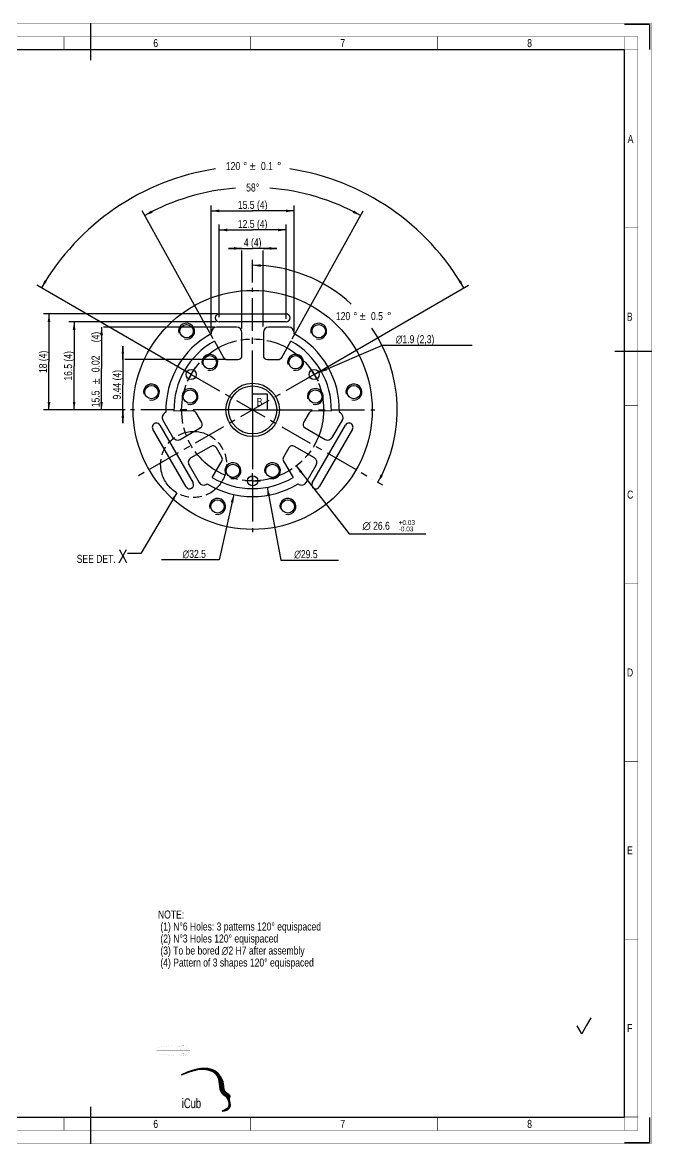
# Model space of a CAD drawing. Header units: millimetres. Extents: x -1 to 595, y 0 to 420.
# Drawn here: x 358.5 to 594.5, y -0.3 to 420.3 of the extents above; entities that cross this region are included whole.
import ezdxf
from ezdxf.enums import TextEntityAlignment as Align

# ---------------------------------------------------------------- set-up
doc = ezdxf.new("R2010")
doc.units = ezdxf.units.MM
doc.header["$LTSCALE"] = 32.67
doc.linetypes.add('CENTER', pattern=[0.6, 0.375, -0.075, 0.075, -0.075])
doc.linetypes.add('PHANTOM', pattern=[0.8, 0.45, -0.05, 0.1, -0.05, 0.1, -0.05])
doc.layers.get('0').update_dxf_attribs({"linetype": 'CONTINUOUS'})
for name, color, linetype in [('3_ALL_AXES', 7, 'CONTINUOUS'), ('7_ALL_FEATURES', 7, 'CONTINUOUS'), ('AXIS', 7, 'CONTINUOUS'), ('DEFAULT_1', 7, 'CENTER'), ('DEFAULT_3', 7, 'PHANTOM')]:
    doc.layers.add(name, color=color, linetype=linetype)
doc.styles.get("Standard").update_dxf_attribs({"font": 'txt', "width": 0.8})
doc.styles.add('TEXTSTYLE_1', font='gdt', dxfattribs={"width": 0.8})
doc.styles.add('TEXTSTYLE_3', font='txt', dxfattribs={"width": 0.8})
doc.styles.add('TEXTSTYLE_9', font='txt', dxfattribs={"width": 0.8})
doc.dimstyles.new('DIMSTYLE_1', dxfattribs={"dimtxt": 3, "dimasz": 3, "dimexe": 2, "dimexo": 2, "dimtad": 1, "dimdec": 3, "dimlfac": 0.5, "dimdsep": 46, "dimtxsty": 'STANDARD', "dimblk": '_FILLED', "dimblk1": '_FILLED', "dimblk2": '_FILLED', "dimcen": 0.09, "dimadec": 0, "dimazin": 0, "dimtp": 0.3, "dimtm": 0.3, "dimtfac": 1, "dimtdec": 3, "dimtmove": 0, "dimatfit": 2, "dimldrblk": '_FILLED', "dimfxl": 1, "dimtolj": 1, "dimarcsym": 0})
doc.dimstyles.new('DIMSTYLE_11', dxfattribs={"dimtxt": 3, "dimasz": 3, "dimexe": 2, "dimexo": 2, "dimtad": 1, "dimdec": 3, "dimlfac": 0.5, "dimdsep": 46, "dimtxsty": 'STANDARD', "dimblk": '_FILLED', "dimblk1": '_FILLED', "dimblk2": '_FILLED', "dimcen": 0.09, "dimadec": 0, "dimazin": 0, "dimtp": 0.2, "dimtm": 0.2, "dimtfac": 1, "dimtdec": 3, "dimtmove": 0, "dimatfit": 2, "dimldrblk": '_FILLED', "dimfxl": 1, "dimtolj": 1, "dimarcsym": 0})
doc.dimstyles.new('DIMSTYLE_13', dxfattribs={"dimtxt": 3, "dimasz": 3, "dimexe": 2, "dimexo": 2, "dimgap": 1.5, "dimtad": 0, "dimtih": 1, "dimtoh": 1, "dimlfac": 0.5, "dimdsep": 46, "dimtxsty": 'STANDARD', "dimblk": '_FILLED', "dimblk1": '_FILLED', "dimblk2": '_FILLED', "dimcen": 0.09, "dimadec": 0, "dimazin": 0, "dimtol": 1, "dimtp": 0.1, "dimtm": 0.1, "dimtfac": 1, "dimtofl": 0, "dimtmove": 0, "dimatfit": 3, "dimldrblk": '_FILLED', "dimfxl": 1, "dimtolj": 1, "dimarcsym": 0})
doc.dimstyles.new('DIMSTYLE_14', dxfattribs={"dimtxt": 3, "dimasz": 3, "dimexe": 2, "dimexo": 2, "dimgap": 1.5, "dimtad": 0, "dimtih": 1, "dimtoh": 1, "dimlfac": 0.5, "dimdsep": 46, "dimtxsty": 'STANDARD', "dimblk": '_FILLED', "dimblk1": '_FILLED', "dimblk2": '_FILLED', "dimcen": 0.09, "dimadec": 0, "dimazin": 0, "dimtol": 1, "dimtp": 0.5, "dimtm": 0.5, "dimtfac": 1, "dimtofl": 0, "dimtmove": 0, "dimatfit": 3, "dimldrblk": '_FILLED', "dimfxl": 1, "dimtolj": 1, "dimarcsym": 0})
doc.dimstyles.new('DIMSTYLE_15', dxfattribs={"dimtxt": 3, "dimasz": 3, "dimexe": 2, "dimexo": 2, "dimtad": 1, "dimdec": 3, "dimlfac": 0.5, "dimdsep": 46, "dimtxsty": 'STANDARD', "dimblk": '_FILLED', "dimblk1": '_FILLED', "dimblk2": '_FILLED', "dimcen": 0.09, "dimadec": 0, "dimazin": 0, "dimtol": 1, "dimtp": 0.03, "dimtm": 0.03, "dimtfac": 0.6, "dimtdec": 3, "dimtmove": 0, "dimatfit": 2, "dimldrblk": '_FILLED', "dimfxl": 1, "dimtolj": 1, "dimarcsym": 0})
doc.dimstyles.new('DIMSTYLE_2', dxfattribs={"dimtxt": 3, "dimasz": 3, "dimexe": 2, "dimexo": 2, "dimgap": 0.75, "dimtad": 1, "dimdec": 3, "dimlfac": 0.5, "dimdsep": 46, "dimtxsty": 'STANDARD', "dimblk": '_FILLED', "dimblk1": '_FILLED', "dimblk2": '_FILLED', "dimcen": 0.09, "dimadec": 0, "dimazin": 0, "dimtp": 0.2, "dimtm": 0.2, "dimtfac": 1, "dimtdec": 3, "dimtofl": 0, "dimtmove": 0, "dimatfit": 3, "dimldrblk": '_FILLED', "dimfxl": 1, "dimtolj": 1, "dimarcsym": 0})
doc.dimstyles.new('DIMSTYLE_3', dxfattribs={"dimtxt": 3, "dimasz": 3, "dimexe": 2, "dimexo": 2, "dimtad": 1, "dimdec": 3, "dimlfac": 0.5, "dimdsep": 46, "dimtxsty": 'STANDARD', "dimblk": '_FILLED', "dimblk1": '_FILLED', "dimblk2": '_FILLED', "dimcen": 0.09, "dimadec": 0, "dimazin": 0, "dimtp": 0.1, "dimtm": 0.1, "dimtfac": 1, "dimtdec": 3, "dimtmove": 0, "dimatfit": 2, "dimldrblk": '_FILLED', "dimfxl": 1, "dimtolj": 1, "dimarcsym": 0})
doc.dimstyles.new('DIMSTYLE_4', dxfattribs={"dimtxt": 3, "dimasz": 3, "dimexe": 2, "dimexo": 2, "dimgap": 0.75, "dimtad": 1, "dimdec": 3, "dimlfac": 0.5, "dimdsep": 46, "dimtxsty": 'STANDARD', "dimblk": '_FILLED', "dimblk1": '_FILLED', "dimblk2": '_FILLED', "dimcen": 0.09, "dimadec": 0, "dimazin": 0, "dimtp": 0.1, "dimtm": 0.1, "dimtfac": 1, "dimtdec": 3, "dimtofl": 0, "dimtmove": 0, "dimatfit": 3, "dimldrblk": '_FILLED', "dimfxl": 1, "dimtolj": 1, "dimarcsym": 0})
doc.dimstyles.new('DIMSTYLE_5', dxfattribs={"dimtxt": 3, "dimasz": 3, "dimexe": 2, "dimexo": 2, "dimgap": 0.75, "dimtad": 1, "dimlfac": 0.5, "dimdsep": 46, "dimtxsty": 'STANDARD', "dimblk": '_FILLED', "dimblk1": '_FILLED', "dimblk2": '_FILLED', "dimcen": 0.09, "dimadec": 0, "dimazin": 0, "dimtp": 0.2, "dimtm": 0.2, "dimtfac": 1, "dimtofl": 0, "dimtmove": 0, "dimatfit": 3, "dimldrblk": '_FILLED', "dimfxl": 1, "dimtolj": 1, "dimarcsym": 0})
doc.dimstyles.new('DIMSTYLE_6', dxfattribs={"dimtxt": 3, "dimasz": 3, "dimexe": 2, "dimexo": 2, "dimgap": 0.75, "dimtad": 1, "dimlfac": 0.5, "dimdsep": 46, "dimtxsty": 'STANDARD', "dimblk": '_FILLED', "dimblk1": '_FILLED', "dimblk2": '_FILLED', "dimcen": 0.09, "dimadec": 0, "dimazin": 0, "dimtol": 1, "dimtp": 0.02, "dimtm": 0.02, "dimtfac": 1, "dimtofl": 0, "dimtmove": 0, "dimatfit": 3, "dimldrblk": '_FILLED', "dimfxl": 1, "dimtolj": 1, "dimarcsym": 0})
doc.dimstyles.new('DIMSTYLE_7', dxfattribs={"dimtxt": 3, "dimasz": 3, "dimexe": 2, "dimexo": 2, "dimgap": 1.5, "dimtad": 0, "dimtih": 1, "dimtoh": 1, "dimlfac": 0.5, "dimdsep": 46, "dimtxsty": 'STANDARD', "dimblk": '_FILLED', "dimblk1": '_FILLED', "dimblk2": '_FILLED', "dimcen": 0.09, "dimadec": 0, "dimazin": 0, "dimtp": 0.5, "dimtm": 0.5, "dimtfac": 1, "dimtofl": 0, "dimtmove": 0, "dimatfit": 3, "dimldrblk": '_FILLED', "dimfxl": 1, "dimtolj": 1, "dimarcsym": 0})
doc.dimstyles.get("Standard").update_dxf_attribs({"dimtxt": 3, "dimasz": 3, "dimexe": 2, "dimexo": 2, "dimtad": 1, "dimdsep": 46, "dimtxsty": 'STANDARD', "dimblk": '_FILLED', "dimblk1": '_FILLED', "dimblk2": '_FILLED', "dimcen": 0.09, "dimadec": 0, "dimazin": 0, "dimtol": 1, "dimtp": 0.01, "dimtm": 0.01, "dimtfac": 1, "dimtofl": 0, "dimtmove": 0, "dimatfit": 3, "dimldrblk": '_FILLED', "dimfxl": 1, "dimtolj": 1, "dimarcsym": 0})

# ---------------------------------------------------------------- blocks, each defined once
blk = doc.blocks.new('HEAD_LOGO_BL0', base_point=(427.21, 20.3))
at = {"color": 2, "linetype": 'CONTINUOUS'}
for p, q in [((418.06, 25.91), (418.06, 25.91)), ((418.2, 25.96), (418.22, 25.98)), ((418.34, 26.02), (418.38, 26.06)), ((418.48, 26.07), (418.54, 26.13)), ((418.62, 26.13), (418.7, 26.2)), ((418.76, 26.18), (418.86, 26.27)), ((418.9, 26.23), (419.02, 26.35)), ((419.04, 26.28), (419.17, 26.42)), ((419.17, 26.33), (419.32, 26.48)), ((419.31, 26.38), (419.47, 26.54)), ((419.45, 26.43), (419.62, 26.6)), ((419.58, 26.48), (419.76, 26.66)), ((419.72, 26.53), (419.91, 26.73)), ((419.85, 26.58), (420.06, 26.79)), ((419.98, 26.62), (420.21, 26.85)), ((420.12, 26.67), (420.35, 26.9)), ((420.25, 26.72), (420.49, 26.96)), ((420.38, 26.76), (420.62, 27.01)), ((420.51, 26.81), (420.76, 27.06)), ((420.64, 26.85), (420.9, 27.11)), ((420.77, 26.89), (421.03, 27.16)), ((420.9, 26.94), (421.17, 27.21)), ((421.03, 26.98), (421.31, 27.26)), ((421.15, 27.02), (421.44, 27.3)), ((421.28, 27.06), (421.56, 27.34)), ((421.41, 27.1), (421.69, 27.38)), ((421.53, 27.14), (421.82, 27.43)), ((421.66, 27.18), (421.95, 27.47)), ((421.78, 27.22), (422.07, 27.51)), ((421.9, 27.25), (422.2, 27.55)), ((422.03, 27.29), (422.33, 27.59)), ((422.15, 27.33), (422.44, 27.62)), ((422.28, 27.37), (422.56, 27.65)), ((422.4, 27.4), (422.68, 27.69)), ((422.51, 27.43), (422.8, 27.72)), ((422.63, 27.46), (422.92, 27.75)), ((422.75, 27.5), (423.04, 27.78)), ((422.87, 27.53), (423.16, 27.82)), ((422.99, 27.56), (423.27, 27.85)), ((423.11, 27.59), (423.39, 27.87)), ((423.23, 27.63), (423.5, 27.9)), ((423.34, 27.66), (423.61, 27.92)), ((423.45, 27.68), (423.72, 27.95)), ((423.57, 27.71), (423.83, 27.97)), ((423.68, 27.74), (423.94, 28)), ((423.79, 27.76), (424.05, 28.02)), ((423.91, 27.79), (424.16, 28.04)), ((424.02, 27.81), (424.26, 28.06)), ((424.12, 27.84), (424.36, 28.08)), ((424.23, 27.86), (424.47, 28.09)), ((424.34, 27.88), (424.57, 28.11)), ((424.45, 27.9), (424.67, 28.13)), ((424.56, 27.92), (424.78, 28.14)), ((424.66, 27.94), (424.88, 28.16)), ((424.76, 27.96), (424.98, 28.18)), ((424.86, 27.97), (425.09, 28.19)), ((424.97, 27.99), (425.18, 28.2)), ((425.07, 28.01), (425.28, 28.21)), ((425.17, 28.02), (425.37, 28.22)), ((425.27, 28.03), (425.47, 28.23)), ((425.36, 28.04), (425.56, 28.24)), ((425.46, 28.05), (425.66, 28.25)), ((425.55, 28.06), (425.75, 28.26)), ((425.65, 28.07), (425.85, 28.27)), ((425.74, 28.07), (425.94, 28.28)), ((425.83, 28.08), (426.04, 28.28)), ((425.92, 28.08), (426.12, 28.28)), ((426.01, 28.08), (426.21, 28.28)), ((426.09, 28.08), (426.3, 28.29)), ((426.18, 28.08), (426.39, 28.29)), ((426.26, 28.08), (426.48, 28.29)), ((426.34, 28.07), (426.56, 28.29)), ((426.42, 28.06), (426.65, 28.29)), ((426.5, 28.06), (426.74, 28.3)), ((426.58, 28.05), (426.83, 28.3)), ((426.65, 28.03), (426.91, 28.29)), ((426.73, 28.02), (426.99, 28.29)), ((426.8, 28.01), (427.07, 28.28)), ((426.88, 28), (427.16, 28.28)), ((426.95, 27.99), (427.24, 28.28)), ((427.02, 27.98), (427.32, 28.27)), ((427.1, 27.96), (427.4, 28.27)), ((427.17, 27.95), (427.48, 28.26)), ((427.24, 27.94), (427.56, 28.26)), ((427.32, 27.92), (427.64, 28.25)), ((427.39, 27.91), (427.72, 28.24)), ((427.46, 27.9), (427.79, 28.23)), ((427.53, 27.88), (427.87, 28.22)), ((427.6, 27.86), (427.94, 28.21)), ((427.67, 27.85), (428.02, 28.2)), ((427.74, 27.83), (428.1, 28.19)), ((427.81, 27.82), (428.17, 28.18)), ((427.88, 27.8), (428.25, 28.17)), ((427.95, 27.78), (428.32, 28.15)), ((428.02, 27.76), (428.39, 28.14)), ((428.09, 27.74), (428.46, 28.12)), ((428.15, 27.73), (428.53, 28.1)), ((428.22, 27.71), (428.6, 28.09)), ((428.29, 27.69), (428.67, 28.07)), ((428.35, 27.67), (428.74, 28.05)), ((428.42, 27.65), (428.81, 28.04)), ((428.49, 27.63), (428.88, 28.02)), ((428.55, 27.6), (428.95, 28)), ((428.61, 27.58), (429.02, 27.99)), ((428.68, 27.56), (429.09, 27.97)), ((428.74, 27.54), (429.15, 27.95)), ((428.8, 27.51), (429.21, 27.93)), ((428.87, 27.49), (429.28, 27.9)), ((428.93, 27.47), (429.34, 27.88)), ((428.99, 27.44), (429.41, 27.86)), ((429.05, 27.42), (429.47, 27.83)), ((429.11, 27.39), (429.53, 27.81)), ((429.17, 27.36), (429.6, 27.79)), ((429.23, 27.34), (429.66, 27.77)), ((429.29, 27.31), (429.72, 27.74)), ((429.35, 27.28), (429.79, 27.72)), ((429.41, 27.26), (429.84, 27.69)), ((429.46, 27.23), (429.9, 27.67)), ((429.52, 27.2), (429.96, 27.64)), ((429.58, 27.17), (430.02, 27.61)), ((429.63, 27.14), (430.08, 27.58)), ((429.69, 27.11), (430.13, 27.55)), ((429.75, 27.08), (430.19, 27.52)), ((429.8, 27.04), (430.25, 27.5)), ((429.85, 27.01), (430.31, 27.47)), ((429.9, 26.98), (430.37, 27.44)), ((429.96, 26.94), (430.42, 27.41)), ((430.01, 26.91), (430.48, 27.38)), ((430.06, 26.88), (430.53, 27.34)), ((430.11, 26.84), (430.58, 27.31)), ((430.16, 26.81), (430.64, 27.28)), ((430.21, 26.77), (430.69, 27.24)), ((430.26, 26.73), (430.74, 27.21)), ((430.31, 26.7), (430.79, 27.18)), ((430.36, 26.66), (430.85, 27.14)), ((430.41, 26.62), (430.9, 27.11)), ((430.46, 26.58), (430.95, 27.08)), ((430.5, 26.54), (431, 27.04)), ((430.55, 26.5), (431.05, 27)), ((430.59, 26.46), (431.1, 26.96)), ((430.64, 26.42), (431.15, 26.93)), ((430.68, 26.38), (431.19, 26.89)), ((430.73, 26.33), (431.24, 26.85)), ((430.77, 26.29), (431.29, 26.81)), ((430.81, 26.25), (431.34, 26.78)), ((430.86, 26.2), (431.39, 26.74)), ((430.9, 26.16), (431.43, 26.7)), ((430.94, 26.12), (431.48, 26.66)), ((430.98, 26.07), (431.52, 26.61)), ((431.02, 26.02), (431.57, 26.57)), ((431.06, 25.97), (431.61, 26.53)), ((431.1, 25.93), (431.66, 26.49)), ((431.14, 25.88), (431.7, 26.45)), ((431.17, 25.83), (431.75, 26.4)), ((431.21, 25.78), (431.79, 26.36)), ((431.24, 25.73), (431.83, 26.32)), ((431.28, 25.68), (431.87, 26.27)), ((431.31, 25.63), (431.91, 26.23)), ((431.35, 25.58), (431.95, 26.18)), ((431.38, 25.53), (431.99, 26.14)), ((431.42, 25.47), (432.03, 26.09)), ((431.45, 25.42), (432.08, 26.05)), ((431.48, 25.36), (432.12, 26)), ((431.51, 25.31), (432.16, 25.95)), ((431.54, 25.25), (432.19, 25.9)), ((431.57, 25.2), (432.23, 25.86)), ((431.6, 25.14), (432.27, 25.81)), ((431.63, 25.08), (432.31, 25.76)), ((431.66, 25.02), (432.34, 25.71)), ((431.68, 24.96), (432.38, 25.66)), ((431.71, 24.9), (432.42, 25.61)), ((431.74, 24.85), (432.45, 25.56)), ((431.76, 24.79), (432.49, 25.51)), ((431.79, 24.72), (432.52, 25.46)), ((431.81, 24.66), (432.56, 25.41)), ((431.83, 24.59), (432.59, 25.35)), ((431.85, 24.53), (432.63, 25.3)), ((431.87, 24.46), (432.66, 25.25)), ((431.89, 24.39), (432.69, 25.2)), ((431.9, 24.32), (432.72, 25.14)), ((431.92, 24.25), (432.76, 25.09)), ((431.93, 24.18), (432.79, 25.04)), ((431.95, 24.11), (432.82, 24.98)), ((431.96, 24.04), (432.85, 24.93)), ((431.98, 23.96), (432.89, 24.87)), ((431.99, 23.89), (432.92, 24.82)), ((432, 23.81), (432.95, 24.76)), ((432.01, 23.74), (432.98, 24.71)), ((432.02, 23.66), (433.01, 24.65)), ((432.03, 23.59), (433.04, 24.6)), ((432.05, 23.51), (433.08, 24.55)), ((432.05, 23.44), (433.11, 24.49)), ((432.06, 23.36), (433.14, 24.44)), ((432.07, 23.28), (433.17, 24.38)), ((432.08, 23.21), (433.2, 24.33)), ((432.09, 23.13), (433.23, 24.27)), ((432.1, 23.05), (433.26, 24.21)), ((432.11, 22.98), (433.29, 24.16)), ((432.12, 22.9), (433.32, 24.1)), ((432.13, 22.82), (433.34, 24.04)), ((432.14, 22.74), (433.37, 23.98)), ((432.15, 22.67), (433.4, 23.92)), ((432.15, 22.59), (433.42, 23.86)), ((432.16, 22.51), (433.45, 23.8)), ((432.17, 22.43), (433.47, 23.73)), ((432.18, 22.36), (433.49, 23.67)), ((432.19, 22.28), (433.52, 23.61)), ((432.2, 22.2), (433.54, 23.54)), ((432.21, 22.13), (433.56, 23.48)), ((432.22, 22.05), (433.58, 23.41)), ((432.23, 21.97), (433.6, 23.34)), ((432.24, 21.9), (433.62, 23.28)), ((432.25, 21.82), (433.64, 23.21)), ((432.26, 21.74), (433.65, 23.14)), ((432.27, 21.67), (433.67, 23.07)), ((432.28, 21.59), (433.69, 23)), ((432.29, 21.52), (433.7, 22.93)), ((432.3, 21.44), (433.72, 22.86)), ((432.31, 21.37), (433.74, 22.79)), ((432.32, 21.29), (433.75, 22.72)), ((432.33, 21.22), (433.76, 22.65)), ((432.35, 21.14), (433.78, 22.57)), ((432.36, 21.07), (433.79, 22.5)), ((432.37, 21), (433.8, 22.42)), ((432.39, 20.92), (433.81, 22.35)), ((432.4, 20.85), (433.83, 22.28)), ((432.41, 20.78), (433.84, 22.2)), ((432.43, 20.71), (433.85, 22.12)), ((432.44, 20.64), (433.85, 22.05)), ((432.46, 20.57), (433.86, 21.97)), ((432.48, 20.5), (433.87, 21.9)), ((432.49, 20.43), (433.88, 21.82)), ((432.51, 20.36), (433.89, 21.74)), ((432.53, 20.29), (433.9, 21.66)), ((432.55, 20.22), (433.91, 21.59)), ((432.56, 20.15), (433.92, 21.51)), ((432.58, 20.09), (433.93, 21.43)), ((432.61, 20.02), (433.93, 21.35)), ((432.63, 19.96), (433.94, 21.27)), ((432.65, 19.89), (433.95, 21.19)), ((432.67, 19.83), (433.96, 21.12)), ((432.69, 19.77), (433.97, 21.04)), ((432.72, 19.7), (433.97, 20.96)), ((432.74, 19.64), (433.98, 20.88)), ((432.77, 19.58), (433.99, 20.81)), ((432.79, 19.52), (434, 20.73)), ((432.82, 19.46), (434.01, 20.66)), ((432.85, 19.4), (434.02, 20.58)), ((432.88, 19.35), (434.04, 20.51)), ((432.91, 19.29), (434.05, 20.43)), ((432.94, 19.23), (434.06, 20.36)), ((432.97, 19.18), (434.08, 20.29)), ((433, 19.13), (434.09, 20.22)), ((433.04, 19.07), (434.11, 20.15)), ((433.07, 19.02), (434.13, 20.08)), ((433.11, 18.97), (434.15, 20.02)), ((433.15, 18.93), (434.18, 19.96)), ((433.18, 18.88), (434.2, 19.89)), ((433.22, 18.83), (434.23, 19.84)), ((433.26, 18.78), (434.26, 19.78)), ((433.31, 18.74), (434.29, 19.73)), ((433.35, 18.7), (434.33, 19.68)), ((433.4, 18.66), (434.36, 19.63)), ((433.44, 18.62), (434.4, 19.58)), ((433.49, 18.58), (434.44, 19.53)), ((433.54, 18.55), (434.48, 19.48)), ((433.59, 18.51), (434.52, 19.43)), ((433.64, 18.47), (434.56, 19.39)), ((433.7, 18.44), (434.6, 19.34)), ((433.75, 18.41), (434.64, 19.3)), ((433.8, 18.38), (434.68, 19.26)), ((433.86, 18.34), (434.73, 19.22)), ((433.91, 18.31), (434.78, 19.18)), ((433.96, 18.28), (434.82, 19.14)), ((434.02, 18.24), (434.87, 19.1)), ((434.07, 18.21), (434.92, 19.06)), ((434.12, 18.17), (434.97, 19.02)), ((434.17, 18.14), (435.02, 18.99)), ((434.22, 18.1), (435.07, 18.95)), ((434.27, 18.07), (435.12, 18.92)), ((434.32, 18.03), (435.17, 18.88)), ((434.37, 17.99), (435.22, 18.85)), ((434.41, 17.95), (435.28, 18.82)), ((434.46, 17.91), (435.33, 18.78)), ((434.51, 17.87), (435.39, 18.75)), ((434.55, 17.83), (435.44, 18.72)), ((434.6, 17.79), (435.5, 18.69)), ((434.64, 17.75), (435.55, 18.66)), ((434.69, 17.71), (435.61, 18.63)), ((434.73, 17.66), (435.66, 18.6)), ((434.77, 17.62), (435.72, 18.57)), ((434.81, 17.57), (435.77, 18.53)), ((434.85, 17.53), (435.82, 18.5)), ((434.89, 17.48), (435.88, 18.47)), ((434.93, 17.43), (435.93, 18.43)), ((434.96, 17.38), (435.98, 18.39)), ((435, 17.33), (436.02, 18.35)), ((435.04, 17.28), (436.07, 18.31)), ((435.07, 17.23), (436.11, 18.27)), ((435.11, 17.18), (436.14, 18.22)), ((435.14, 17.12), (436.18, 18.17)), ((435.17, 17.07), (436.21, 18.11)), ((435.2, 17.02), (436.22, 18.04)), ((435.23, 16.96), (436.23, 17.96)), ((435.26, 16.9), (436.22, 17.86)), ((435.29, 16.85), (436.2, 17.76)), ((435.32, 16.79), (436.17, 17.64)), ((435.35, 16.73), (436.13, 17.52)), ((435.38, 16.67), (436.1, 17.39)), ((435.4, 16.62), (436.07, 17.28)), ((435.43, 16.56), (436.05, 17.17)), ((435.46, 16.5), (436.03, 17.07)), ((435.48, 16.44), (436.02, 16.98)), ((435.51, 16.37), (436.02, 16.89)), ((433.81, 12.34), (434.09, 12.63)), ((433.9, 12.36), (434.25, 12.7)), ((434, 12.37), (434.41, 12.78)), ((434.11, 12.39), (434.59, 12.87)), ((434.21, 12.4), (434.79, 12.98)), ((434.32, 12.42), (435.05, 13.16)), ((434.43, 12.45), (436.39, 14.41)), ((434.54, 12.48), (436.38, 14.31)), ((434.67, 12.52), (436.36, 14.21)), ((434.8, 12.56), (436.33, 14.09)), ((434.93, 12.61), (436.28, 13.96)), ((435.1, 12.69), (436.21, 13.8)), ((435.3, 12.8), (436.08, 13.58)), ((435.38, 13.49), (436.39, 14.5)), ((435.53, 16.31), (436.02, 16.8)), ((435.54, 13.74), (436.4, 14.59)), ((435.56, 16.25), (436.03, 16.72)), ((435.58, 16.19), (436.04, 16.64)), ((435.61, 16.13), (436.05, 16.57)), ((435.62, 13.9), (436.4, 14.67)), ((435.63, 16.06), (436.06, 16.5)), ((435.65, 16), (436.08, 16.43)), ((435.67, 15.94), (436.09, 16.36)), ((435.68, 14.05), (436.39, 14.76)), ((435.69, 15.87), (436.11, 16.29)), ((435.72, 15.81), (436.13, 16.22)), ((435.72, 14.17), (436.38, 14.84)), ((435.73, 15.74), (436.14, 16.15)), ((435.75, 15.67), (436.16, 16.07)), ((435.76, 14.29), (436.38, 14.92)), ((435.77, 15.6), (436.17, 16)), ((435.78, 15.53), (436.19, 15.93)), ((435.78, 14.41), (436.37, 14.99)), ((435.79, 15.45), (436.2, 15.86)), ((435.8, 14.51), (436.36, 15.07)), ((435.81, 15.38), (436.22, 15.79)), ((435.82, 15.3), (436.24, 15.72)), ((435.82, 15.22), (436.25, 15.65)), ((435.82, 14.61), (436.35, 15.14)), ((435.83, 15.14), (436.27, 15.58)), ((435.83, 14.8), (436.32, 15.29)), ((435.83, 14.71), (436.33, 15.22)), ((435.84, 15.06), (436.28, 15.51)), ((435.84, 14.98), (436.29, 15.44)), ((435.84, 14.89), (436.31, 15.36)), ((433.33, 12.3), (433.37, 12.34)), ((433.43, 12.31), (433.5, 12.39)), ((433.52, 12.32), (433.64, 12.44)), ((433.61, 12.32), (433.79, 12.5)), ((433.71, 12.33), (433.93, 12.56))]:
    blk.add_line(p, q, dxfattribs=at)
at = {"color": 7, "linetype": 'CONTINUOUS'}
for points in [[(433.05, 24.6), (432.47, 25.5), (429.94, 31.59), (418.02, 25.89)], [(418.02, 25.89), (418.02, 25.89), (424.15, 28.37), (426.51, 28.05)], [(426.51, 28.05), (428.3, 27.81), (430.77, 27.22), (431.76, 24.8)], [(431.76, 24.8), (432.36, 23.35), (431.96, 19.46), (433.66, 18.47)], [(434.28, 19.74), (433.74, 20.56), (434.17, 22.83), (433.05, 24.6)], [(433.66, 18.47), (434.72, 17.85), (435.17, 17.34), (435.65, 16.01)], [(436.17, 18.19), (435.87, 18.67), (434.95, 18.73), (434.28, 19.74)], [(436.06, 16.51), (435.87, 17.35), (436.41, 17.8), (436.17, 18.19)], [(433.26, 12.3), (434.69, 12.38), (435.4, 12.67), (436, 13.47)], [(435.12, 13.21), (434.53, 12.73), (433.26, 12.3), (433.26, 12.3)], [(435.65, 16.01), (436.08, 14.83), (435.72, 13.7), (435.12, 13.21)], [(436, 13.47), (436.6, 14.28), (436.43, 14.84), (436.06, 16.51)]]:
    blk.add_open_spline(points, degree=3, dxfattribs=at)
at = {"color": 5, "linetype": 'CONTINUOUS', "style": 'TEXTSTYLE_3', "width": 0.717472}
blk.add_text('iCub', height=3.657, dxfattribs=at).set_placement((418.17, 13.4))
blk = doc.blocks.new('_FILLED')
at = {"color": 0, "linetype": 'BYBLOCK'}
blk.add_solid([(0, 0), (-1, 0.17), (-1, -0.17)], dxfattribs=at)
blk = doc.blocks.new('*D6')
at = {"color": 2, "linetype": 'CONTINUOUS'}
for p, q in [((440.71, 335.58), (435.71, 335.58)), ((435.71, 335.58), (444.71, 335.58)), ((440.71, 305.5), (440.71, 334.83)), ((453.71, 335.58), (444.71, 335.58)), ((448.71, 335.58), (453.71, 335.58)), ((448.71, 306.35), (448.71, 334.83))]:
    blk.add_line(p, q, dxfattribs=at)
at = {"color": 2, "linetype": 'CONTINUOUS', "xscale": 3, "yscale": 3, "zscale": 3}
blk.add_blockref('_FILLED', (440.71, 335.58), dxfattribs=at)
at = {"color": 2, "linetype": 'CONTINUOUS', "xscale": 3, "yscale": 3, "zscale": 3, "rotation": 180}
blk.add_blockref('_FILLED', (448.71, 335.58), dxfattribs=at)
at = {"color": 2, "linetype": 'CONTINUOUS', "insert": (444.71, 339.33), "char_height": 3, "width": 12, "attachment_point": 2, "line_spacing_factor": 0.9}
blk.add_mtext('4 (4)', dxfattribs=at)
blk = doc.blocks.new('*D7')
at = {"color": 2, "linetype": 'CONTINUOUS'}
for p, q in [((432.21, 309.77), (432.21, 344.49)), ((432.21, 342.49), (444.71, 342.49)), ((457.21, 342.49), (444.71, 342.49)), ((457.21, 309.17), (457.21, 344.49))]:
    blk.add_line(p, q, dxfattribs=at)
at = {"color": 2, "linetype": 'CONTINUOUS', "xscale": 3, "yscale": 3, "zscale": 3, "rotation": 180}
blk.add_blockref('_FILLED', (432.21, 342.49), dxfattribs=at)
at = {"color": 2, "linetype": 'CONTINUOUS', "xscale": 3, "yscale": 3, "zscale": 3}
blk.add_blockref('_FILLED', (457.21, 342.49), dxfattribs=at)
at = {"color": 2, "linetype": 'CONTINUOUS', "insert": (444.71, 346.24), "char_height": 3, "width": 19.2, "attachment_point": 2, "line_spacing_factor": 0.9}
blk.add_mtext('12.5 (4)', dxfattribs=at)
blk = doc.blocks.new('*D8')
at = {"color": 2, "linetype": 'CONTINUOUS'}
for p, q in [((429.21, 304.27), (429.21, 351.63)), ((429.21, 349.63), (444.71, 349.63)), ((460.21, 349.63), (444.71, 349.63)), ((460.21, 304.27), (460.21, 351.63))]:
    blk.add_line(p, q, dxfattribs=at)
at = {"color": 2, "linetype": 'CONTINUOUS', "xscale": 3, "yscale": 3, "zscale": 3, "rotation": 180}
blk.add_blockref('_FILLED', (429.21, 349.63), dxfattribs=at)
at = {"color": 2, "linetype": 'CONTINUOUS', "xscale": 3, "yscale": 3, "zscale": 3}
blk.add_blockref('_FILLED', (460.21, 349.63), dxfattribs=at)
at = {"color": 2, "linetype": 'CONTINUOUS', "insert": (444.71, 353.38), "char_height": 3, "width": 19.2, "attachment_point": 2, "line_spacing_factor": 0.9}
blk.add_mtext('15.5 (4)', dxfattribs=at)
blk = doc.blocks.new('*D9')
at = {"color": 2, "linetype": 'CONTINUOUS'}
for p, q in [((431.48, 311.05), (366.4, 311.05)), ((368.4, 311.05), (368.4, 293.05)), ((368.4, 275.05), (368.4, 293.05)), ((396.91, 275.05), (366.4, 275.05))]:
    blk.add_line(p, q, dxfattribs=at)
at = {"color": 2, "linetype": 'CONTINUOUS', "xscale": 3, "yscale": 3, "zscale": 3}
for p, rotation in [((368.4, 311.05), 90), ((368.4, 275.05), 270)]:
    blk.add_blockref('_FILLED', p, dxfattribs=dict(at, rotation=rotation))
at = {"color": 2, "linetype": 'CONTINUOUS', "insert": (364.65, 293.05), "char_height": 3, "width": 14.4, "attachment_point": 2, "rotation": 90, "line_spacing_factor": 0.9}
blk.add_mtext('18 (4)', dxfattribs=at)
blk = doc.blocks.new('*D10')
at = {"color": 2, "linetype": 'CONTINUOUS'}
for p, q in [((431, 308.05), (375.82, 308.05)), ((377.82, 308.05), (377.82, 291.55)), ((377.82, 275.05), (377.82, 291.55)), ((396.91, 275.05), (375.82, 275.05))]:
    blk.add_line(p, q, dxfattribs=at)
at = {"color": 2, "linetype": 'CONTINUOUS', "xscale": 3, "yscale": 3, "zscale": 3}
for p, rotation in [((377.82, 308.05), 90), ((377.82, 275.05), 270)]:
    blk.add_blockref('_FILLED', p, dxfattribs=dict(at, rotation=rotation))
at = {"color": 2, "linetype": 'CONTINUOUS', "insert": (374.07, 291.55), "char_height": 3, "width": 19.2, "attachment_point": 2, "rotation": 90, "line_spacing_factor": 0.9}
blk.add_mtext('16.5 (4)', dxfattribs=at)
blk = doc.blocks.new('*D11')
at = {"color": 2, "linetype": 'CONTINUOUS'}
for p, q in [((388.1, 306.05), (388.1, 290.55)), ((430.56, 306.05), (388.85, 306.05)), ((388.1, 275.05), (388.1, 290.55)), ((396.91, 275.05), (388.85, 275.05))]:
    blk.add_line(p, q, dxfattribs=at)
at = {"color": 2, "linetype": 'CONTINUOUS', "xscale": 3, "yscale": 3, "zscale": 3}
for p, rotation in [((388.1, 306.05), 90), ((388.1, 275.05), 270)]:
    blk.add_blockref('_FILLED', p, dxfattribs=dict(at, rotation=rotation))
at = {"color": 2, "linetype": 'CONTINUOUS', "width": 0.8}
for s, p in [(' (4)', (387.35, 301.9)), ('0.02', (387.35, 292.3)), ('15.5', (387.35, 279.2))]:
    blk.add_text(s, height=3, rotation=90, dxfattribs=at).set_placement(p, align=Align.CENTER)
at = {"color": 2, "linetype": 'CONTINUOUS', "style": 'TEXTSTYLE_1'}
blk.add_text('`', height=3, rotation=90, dxfattribs=at).set_placement((387.35, 285.75), align=Align.CENTER)
blk = doc.blocks.new('*D12')
at = {"color": 2, "linetype": 'CONTINUOUS'}
for p, q in [((396.08, 293.92), (396.08, 298.92)), ((396.08, 298.92), (396.08, 284.49)), ((434.49, 293.92), (396.83, 293.92)), ((396.08, 270.05), (396.08, 284.49)), ((396.08, 275.05), (396.08, 270.05)), ((396.91, 275.05), (396.83, 275.05))]:
    blk.add_line(p, q, dxfattribs=at)
at = {"color": 2, "linetype": 'CONTINUOUS', "xscale": 3, "yscale": 3, "zscale": 3}
for p, rotation in [((396.08, 293.92), 270), ((396.08, 275.05), 90)]:
    blk.add_blockref('_FILLED', p, dxfattribs=dict(at, rotation=rotation))
at = {"color": 2, "linetype": 'CONTINUOUS', "insert": (392.33, 284.49), "char_height": 3, "width": 19.2, "attachment_point": 2, "rotation": 90, "line_spacing_factor": 0.9}
blk.add_mtext('9.44 (4)', dxfattribs=at)
blk = doc.blocks.new('*D13')
at = {"color": 2, "linetype": 'CONTINUOUS'}
for p, q in [((429.93, 301.72), (403.34, 349.69)), ((459.46, 301.65), (486.09, 349.69))]:
    blk.add_line(p, q, dxfattribs=at)
for start, end in [(94.4044, 119), (61, 85.5956)]:
    blk.add_arc((444.71, 275.05), 83.34, start, end, dxfattribs=at)
for points in [[(406.73, 349.79), (404.31, 347.94), (407.2, 348.9)], [(482.23, 348.9), (485.12, 347.94), (482.7, 349.79)]]:
    blk.add_solid(points, dxfattribs=at)
at = {"color": 2, "linetype": 'CONTINUOUS', "insert": (444.71, 359.89), "char_height": 3, "width": 6.8, "attachment_point": 2, "line_spacing_factor": 0.9}
blk.add_mtext('58\\Fgdt;{\\Fgdt;~}', dxfattribs=at)
blk = doc.blocks.new('*D14')
at = {"color": 2, "linetype": 'CONTINUOUS'}
for p, q in [((469.5, 289.1), (493.35, 299.3)), ((493.35, 299.3), (495.35, 299.3)), ((495.35, 299.3), (526.95, 299.3))]:
    blk.add_line(p, q, dxfattribs=at)
at = {"color": 2, "linetype": 'CONTINUOUS', "xscale": 3, "yscale": 3, "zscale": 3, "rotation": 203.1695120455}
blk.add_blockref('_FILLED', (469.5, 289.1), dxfattribs=at)
at = {"color": 2, "linetype": 'CONTINUOUS', "insert": (498.35, 303.05), "char_height": 3, "width": 25.6, "attachment_point": 1, "line_spacing_factor": 0.9, "style": 'TEXTSTYLE_1'}
blk.add_mtext('{\\Fgdt;n}\\Ftxt;1.9 (2,3)', dxfattribs=at)
blk = doc.blocks.new('*D23')
at = {"color": 2, "linetype": 'CONTINUOUS'}
for p, q in [((437.65, 243.33), (432.2, 218.83)), ((430.2, 218.83), (410.6, 218.83)), ((432.2, 218.83), (430.2, 218.83))]:
    blk.add_line(p, q, dxfattribs=at)
at = {"color": 2, "linetype": 'CONTINUOUS', "xscale": 3, "yscale": 3, "zscale": 3, "rotation": 77.4495024656}
blk.add_blockref('_FILLED', (437.65, 243.33), dxfattribs=at)
at = {"color": 2, "linetype": 'CONTINUOUS', "insert": (427.2, 222.58), "char_height": 3, "width": 13.6, "attachment_point": 3, "line_spacing_factor": 0.9, "style": 'TEXTSTYLE_1'}
blk.add_mtext('{\\Fgdt;n}\\Ftxt;32.5', dxfattribs=at)
blk = doc.blocks.new('*D24')
at = {"color": 2, "linetype": 'CONTINUOUS'}
for p, q in [((450.17, 246.06), (455.31, 218.75)), ((455.31, 218.75), (457.31, 218.75)), ((457.31, 218.75), (476.91, 218.75))]:
    blk.add_line(p, q, dxfattribs=at)
at = {"color": 2, "linetype": 'CONTINUOUS', "xscale": 3, "yscale": 3, "zscale": 3, "rotation": 100.659905755}
blk.add_blockref('_FILLED', (450.17, 246.06), dxfattribs=at)
at = {"color": 2, "linetype": 'CONTINUOUS', "insert": (460.31, 222.5), "char_height": 3, "width": 13.6, "attachment_point": 1, "line_spacing_factor": 0.9, "style": 'TEXTSTYLE_1'}
blk.add_mtext('{\\Fgdt;n}\\Ftxt;29.5', dxfattribs=at)
blk = doc.blocks.new('*D28')
at = {"color": 2, "linetype": 'CONTINUOUS'}
for p, q in [((419.95, 289.35), (363.84, 321.74)), ((469.48, 289.35), (525.59, 321.74))]:
    blk.add_line(p, q, dxfattribs=at)
for start, end in [(98.7805, 150), (30, 81.2195)]:
    blk.add_arc((444.71, 275.05), 91.39, start, end, dxfattribs=at)
for points in [[(366.69, 323.57), (365.57, 320.74), (367.54, 323.06)], [(521.89, 323.06), (523.86, 320.74), (522.74, 323.57)]]:
    blk.add_solid(points, dxfattribs=at)
at = {"color": 2, "linetype": 'CONTINUOUS', "width": 0.8}
for s, p in [('120', (437.36, 364.94)), ('0.1', (450.06, 364.94))]:
    blk.add_text(s, height=3, dxfattribs=at).set_placement(p, align=Align.CENTER)
at = {"color": 2, "linetype": 'CONTINUOUS', "style": 'TEXTSTYLE_1'}
for s, p in [('~', (441.96, 364.94)), ('`', (444.71, 364.94)), ('~', (454.66, 364.94))]:
    blk.add_text(s, height=3, dxfattribs=at).set_placement(p, align=Align.CENTER)
blk = doc.blocks.new('*D29')
at = {"color": 2, "linetype": 'CONTINUOUS'}
for p, q in [((444.71, 322.85), (444.71, 331.23)), ((491.36, 248.12), (493.37, 246.96))]:
    blk.add_line(p, q, dxfattribs=at)
for start, end in [(47.0648, 90), (330, 34.4735)]:
    blk.add_arc((444.71, 275.05), 54.18, start, end, dxfattribs=at)
for points in [[(447.73, 329.65), (444.71, 329.23), (447.7, 328.65)], [(492.63, 250.83), (491.64, 247.96), (493.51, 250.36)]]:
    blk.add_solid(points, dxfattribs=at)
at = {"color": 2, "linetype": 'CONTINUOUS', "width": 0.8}
for s, p in [('120', (478.58, 308.72)), ('0.5', (491.28, 308.72))]:
    blk.add_text(s, height=3, dxfattribs=at).set_placement(p, align=Align.CENTER)
at = {"color": 2, "linetype": 'CONTINUOUS', "style": 'TEXTSTYLE_1'}
for s, p in [('~', (483.18, 308.72)), ('`', (485.93, 308.72)), ('~', (495.88, 308.72))]:
    blk.add_text(s, height=3, dxfattribs=at).set_placement(p, align=Align.CENTER)
blk = doc.blocks.new('*D35')
at = {"color": 2, "linetype": 'CONTINUOUS'}
for p, q in [((461.05, 254.06), (480.84, 228.63)), ((480.84, 228.63), (482.84, 228.63)), ((482.84, 228.63), (509.64, 228.63))]:
    blk.add_line(p, q, dxfattribs=at)
at = {"color": 2, "linetype": 'CONTINUOUS', "xscale": 3, "yscale": 3, "zscale": 3, "rotation": 127.8928798604}
blk.add_blockref('_FILLED', (461.05, 254.06), dxfattribs=at)
at = {"color": 2, "linetype": 'CONTINUOUS', "style": 'TEXTSTYLE_1'}
blk.add_text('n', height=3, dxfattribs=at).set_placement((485.84, 230.13))
at = {"color": 2, "linetype": 'CONTINUOUS', "width": 0.8}
for s, height, p in [('26.6', 3, (489.84, 230.13)), ('+0.03', 1.8, (499.44, 231.93)), ('-0.03', 1.8, (499.44, 229.53))]:
    blk.add_text(s, height=height, dxfattribs=at).set_placement(p)
blk = doc.blocks.new('PROJECTION_EUR_BL1', base_point=(415, 35))
at = {"color": 7, "linetype": 'CONTINUOUS', "const_width": 0.0159}
for points in [[(409.24, 36.21), (415.24, 36.99)], [(409.24, 33.74), (415.24, 32.99)], [(409.24, 36.21), (409.24, 33.76)], [(415.24, 36.99), (415.24, 32.99)]]:
    blk.add_lwpolyline(points, dxfattribs=at)
for points in [[(416.76, 35, 1), (420.76, 35, 1)], [(417.49, 34.99, 1), (419.99, 34.99, 1)]]:
    blk.add_lwpolyline(points, format="xyb", close=True, dxfattribs=at)
at = {"layer": 'DEFAULT_1', "color": 7, "linetype": 'CENTER', "const_width": 0.0159}
for points in [[(408.74, 35), (421.26, 35)], [(418.76, 37.5), (418.76, 32.5)]]:
    blk.add_lwpolyline(points, dxfattribs=at)
blk = doc.blocks.new('ROUGHNESS_BL2', base_point=(568.85, 44.27))
at = {"color": 7, "linetype": 'CONTINUOUS'}
for p, q in [((571.45, 47.27), (569.71, 44.26)), ((567.98, 41.27), (566.26, 44.26)), ((569.71, 44.26), (567.98, 41.27))]:
    blk.add_line(p, q, dxfattribs=at)

msp = doc.modelspace()

# ---------------------------------------------------------------- linework, layer by layer
at = {"color": 7, "linetype": 'CONTINUOUS'}
for p, q in [((432.2143, 311.0497), (457.2143, 311.0497)), ((457.2143, 308.0497), (432.2143, 308.0497)), ((429.2143, 304.0497), (429.2143, 303.6155)), ((438.7143, 306.0497), (431.2143, 306.0497)), ((440.7143, 295.4237), (440.7143, 304.0497)), ((448.7143, 304.0497), (448.7143, 295.4237)), ((458.2143, 306.0497), (450.7143, 306.0497)), ((460.2143, 303.6155), (460.2143, 304.0497)), ((430.4124, 300.851), (433.8239, 294.6965)), ((455.6047, 294.6965), (459.0162, 300.851)), ((435.1358, 293.9237), (439.2143, 293.9237)), ((450.2143, 293.9237), (454.2928, 293.9237)), ((412.2257, 274.1903), (411.8496, 273.9731)), ((422.2545, 274.6577), (415.2188, 274.5349)), ((425.6189, 270.3759), (423.5797, 273.9079)), ((465.8489, 273.9079), (463.8097, 270.3759)), ((474.2098, 274.5349), (467.1741, 274.6577)), ((477.579, 273.9731), (477.2029, 274.1903)), ((409.8855, 269.3751), (422.3855, 247.7244)), ((411.1175, 271.2411), (414.8675, 264.7459)), ((467.0431, 247.7244), (479.5431, 269.3751)), ((474.5611, 264.7459), (478.3111, 271.2411)), ((419.7874, 246.2244), (407.2874, 267.8751)), ((417.5996, 264.0138), (425.0699, 268.3268)), ((464.3587, 268.3268), (471.829, 264.0138)), ((482.1412, 267.8751), (469.6412, 246.2244)), ((429.0699, 261.3986), (421.5996, 257.0856)), ((433.1582, 257.3175), (431.1189, 260.8496)), ((458.3097, 260.8496), (456.2704, 257.3175)), ((467.829, 257.0856), (460.3587, 261.3986)), ((420.8675, 254.3536), (424.6175, 247.8584)), ((429.5207, 249.7633), (433.1449, 255.795)), ((456.2837, 255.795), (459.9079, 249.7633)), ((464.8111, 247.8584), (468.5611, 254.3536)), ((427.3496, 247.1263), (427.7257, 247.3435)), ((461.7029, 247.3435), (462.079, 247.1263))]:
    msp.add_line(p, q, dxfattribs=at)
at = {"color": 2, "linetype": 'CONTINUOUS'}
for p, q in [((444.7143, 281.0497), (450.1143, 281.0497)), ((450.1143, 281.0497), (450.1143, 275.0497))]:
    msp.add_line(p, q, dxfattribs=at)
at = {"color": 7, "linetype": 'CONTINUOUS'}
for points, const_width in [([(594, 420), (0, 420)], 0.199), ([(384, 420), (384, 406)], 0.5), ([(593.5, 419.5), (584, 419.5)], 0.5), ([(593.5, 410), (593.5, 419.5)], 0.5), ([(594, 0), (594, 420)], 0.199), ([(589, 415), (5, 415)], 0.199), ([(374, 410), (374, 415)], 0.199), ([(444, 410), (444, 415)], 0.199), ([(514, 410), (514, 415)], 0.199), ([(584, 410), (584, 415)], 0.199), ([(589, 5), (589, 415)], 0.199), ([(584, 410), (24, 410)], 0.499), ([(584, 10), (584, 410)], 0.499), ([(589, 410), (584, 410)], 0.199), ([(589, 343.3), (584, 343.3)], 0.199), ([(594.2814, 297), (580.2814, 297)], 0.5), ([(589, 276.65), (584, 276.65)], 0.199), ([(589, 210), (584, 210)], 0.199), ([(589, 143.35), (584, 143.35)], 0.199), ([(589, 76.7), (584, 76.7)], 0.199), ([(384, 0), (384, 14)], 0.5), ([(24, 10), (584, 10)], 0.499), ([(374, 5), (374, 10)], 0.199), ([(444, 5), (444, 10)], 0.199), ([(514, 5), (514, 10)], 0.199), ([(589, 10.1), (584, 10.1)], 0.199), ([(589, 10), (584, 10)], 0.199), ([(584, 5), (584, 10)], 0.199), ([(593.5, 10), (593.5, 0.5)], 0.5), ([(5, 5), (589, 5)], 0.199), ([(0, 0), (594, 0)], 0.199), ([(593.5, 0.5), (584, 0.5)], 0.5)]:
    msp.add_lwpolyline(points, dxfattribs=dict(at, const_width=const_width))
msp.add_circle((444.7143, 275.0497), 44.8, dxfattribs=at)
at = {"color": 2, "linetype": 'CONTINUOUS'}
for centre in [(419.967, 304.5424), (469.4616, 304.5424), (428.6552, 292.8852), (460.7734, 292.8852), (406.7992, 281.7352), (421.2388, 280.0396), (468.1898, 280.0396), (482.6294, 281.7352), (437.2979, 252.2244), (452.1307, 252.2244), (431.5465, 238.8716), (457.8821, 238.8716)]:
    msp.add_arc(centre, 3, 255, 195, dxfattribs=at)
at = {"color": 7, "linetype": 'CONTINUOUS'}
for centre, radius, start, end in [((432.2143, 309.5497), 1.5, 90, 270), ((457.2143, 309.5497), 1.5, 270, 90), ((444.7143, 275.0497), 32.5, 118.484635, 181.515365), ((431.2143, 304.0497), 2, 90, 180), ((438.7143, 304.0497), 2, 0, 90), ((450.7143, 304.0497), 2, 90, 180), ((458.2143, 304.0497), 2, 0, 90), ((444.7143, 275.0497), 32.5, 358.484635, 61.515365), ((444.7143, 275.0497), 29.5, 119, 181), ((444.7143, 275.0497), 29.5, 359, 61), ((435.1358, 295.4237), 1.5, 209, 270), ((439.2143, 295.4237), 1.5, 270, 360), ((450.2143, 295.4237), 1.5, 180, 270), ((454.2928, 295.4237), 1.5, 270, 331), ((412.8496, 272.2411), 2, 120, 210), ((422.2807, 273.1579), 1.5, 30, 91), ((467.1479, 273.1579), 1.5, 89, 150), ((476.579, 272.2411), 2, 330, 60), ((408.5864, 268.6251), 1.5, 30, 210), ((424.3199, 269.6259), 1.5, 300, 30), ((465.1087, 269.6259), 1.5, 150, 240), ((480.8422, 268.6251), 1.5, 330, 150), ((416.5996, 265.7459), 2, 210, 300), ((429.8199, 260.0996), 1.5, 30, 120), ((459.6087, 260.0996), 1.5, 60, 150), ((472.829, 265.7459), 2, 240, 330), ((422.5996, 255.3536), 2, 120, 210), ((431.8591, 256.5675), 1.5, 329, 30), ((457.5695, 256.5675), 1.5, 150, 211), ((466.829, 255.3536), 2, 330, 60), ((444.7143, 275.0497), 29.5, 239, 301), ((421.0864, 246.9744), 1.5, 210, 30), ((426.3496, 248.8584), 2, 210, 300), ((444.7143, 275.0497), 32.5, 238.484635, 301.515365), ((463.079, 248.8584), 2, 240, 330), ((468.3422, 246.9744), 1.5, 150, 330)]:
    msp.add_arc(centre, radius, start, end, dxfattribs=at)
at = {"layer": '3_ALL_AXES', "color": 7, "linetype": 'CENTER'}
for p, q in [((421.678, 288.3497), (423.128, 290.8612)), ((467.7506, 288.3497), (466.3006, 290.8612)), ((467.7506, 288.3497), (401.0228, 249.8244)), ((421.678, 288.3497), (419.1666, 289.7997)), ((421.678, 288.3497), (420.228, 285.8383)), ((421.678, 288.3497), (489.6241, 249.1211)), ((467.7506, 288.3497), (470.2621, 289.7997)), ((467.7506, 288.3497), (469.2006, 285.8383)), ((444.7143, 248.4497), (441.8143, 248.4497)), ((444.7143, 248.4497), (444.7143, 251.3497)), ((444.7143, 248.4497), (447.6143, 248.4497)), ((444.7143, 248.4497), (444.7143, 245.5497))]:
    msp.add_line(p, q, dxfattribs=at)
at = {"layer": '3_ALL_AXES', "color": 7, "linetype": 'CONTINUOUS'}
for centre, radius in [((469.4616, 304.5424), 2.5), ((428.6552, 292.8852), 2.5), ((460.7734, 292.8852), 2.5), ((421.678, 288.3497), 1.9), ((467.7506, 288.3497), 1.9), ((406.7992, 281.7352), 2.5), ((421.2388, 280.0396), 2.5), ((468.1898, 280.0396), 2.5), ((482.6294, 281.7352), 2.5), ((437.2979, 252.2244), 2.5), ((444.7143, 248.4497), 1.9), ((431.5465, 238.8716), 2.5), ((457.8821, 238.8716), 2.5)]:
    msp.add_circle(centre, radius, dxfattribs=at)
at = {"layer": '7_ALL_FEATURES', "color": 7, "linetype": 'CONTINUOUS'}
for radius in [10, 9]:
    msp.add_circle((444.7143, 275.0497), radius, dxfattribs=at)
at = {"layer": 'AXIS', "color": 2, "linetype": 'CENTER'}
for q in [(443.7141, 275.0497), (444.7143, 276.0499), (444.7143, 274.0495), (445.7145, 275.0497)]:
    msp.add_line((444.7143, 275.0497), q, dxfattribs=at)
at = {"layer": 'AXIS', "color": 7, "linetype": 'CONTINUOUS'}
for centre in [(419.967, 304.5424), (452.1307, 252.2244)]:
    msp.add_circle(centre, 2.5, dxfattribs=at)
at = {"layer": 'DEFAULT_1', "color": 7, "linetype": 'CENTER'}
for p, q in [((444.7143, 285.0497), (444.7143, 320.8497)), ((434.7143, 275.0497), (398.9143, 275.0497)), ((454.7143, 275.0497), (490.5143, 275.0497)), ((444.7143, 265.0497), (444.7143, 229.2497))]:
    msp.add_line(p, q, dxfattribs=at)
at = {"layer": 'DEFAULT_1', "color": 2, "linetype": 'CENTER'}
for q in [(444.7143, 285.0497), (434.7143, 275.0497), (444.7143, 265.0497), (454.7143, 275.0497)]:
    msp.add_line((444.7143, 275.0497), q, dxfattribs=at)
at = {"layer": 'DEFAULT_3', "color": 2, "linetype": 'PHANTOM'}
for centre, radius in [((444.7143, 275.0497), 26.6), ((422.6029, 254.6066), 12.3588)]:
    msp.add_circle(centre, radius, dxfattribs=at)

# ---------------------------------------------------------------- block references
at = {"color": 2, "linetype": 'CONTINUOUS'}
for name, p in [('ROUGHNESS_BL2', (568.8507, 44.2684)), ('PROJECTION_EUR_BL1', (415, 35)), ('HEAD_LOGO_BL0', (427.2115, 20.2987))]:
    msp.add_blockref(name, p, dxfattribs=at)

# ---------------------------------------------------------------- texts
at = {"color": 7, "linetype": 'CONTINUOUS', "char_height": 3, "width": 2.4, "attachment_point": 1, "line_spacing_factor": 0.9}
for s, insert in [('6', (407.5, 414)), ('7', (477.5714, 414)), ('8', (547.5714, 414)), ('A', (585.2143, 378.125)), ('B', (584.9286, 311.475)), ('C', (585, 244.825)), ('D', (584.9286, 178.175)), ('E', (585, 111.525)), ('F', (585, 44.875)), ('6', (407.5, 9)), ('7', (477.5714, 9)), ('8', (547.5714, 9))]:
    msp.add_mtext(s, dxfattribs=dict(at, insert=insert))
at = {"color": 2, "linetype": 'CONTINUOUS', "insert": (446.2143, 279.5497), "char_height": 3, "width": 2.4, "attachment_point": 1, "line_spacing_factor": 0.9}
msp.add_mtext('B', dxfattribs=at)
at = {"color": 2, "linetype": 'CONTINUOUS', "char_height": 3, "line_spacing_factor": 0.9, "style": 'TEXTSTYLE_9'}
for s, insert, width, attachment_point in [('SEE DET. \\H5.0;X', (397.8795, 222.7283), 34.425, 3), ('NOTE: \\P (1) N°6 Holes: 3 patterns 120° equispaced\\P (2) N°3 Holes 120° equispaced \\P (3) To be bored \\Fgdt;{\\Fgdt;n}\\Ftxt;2 H7 after assembly\\P (4) Pattern of 3 shapes 120° equispaced', (409.2465, 87.459), 118.725, 1)]:
    msp.add_mtext(s, dxfattribs=dict(at, insert=insert, width=width, attachment_point=attachment_point))

# ---------------------------------------------------------------- dimensions: what is measured, and where the dimension line sits
at = {"color": 2, "linetype": 'CONTINUOUS'}
for base, line1, line2, dimstyle, picture, middle in [((444.7143, 366.4355), ((466.9592, 287.8928), (467.7506, 288.3497)), ((422.4695, 287.8928), (421.678, 288.3497)), 'DIMSTYLE_13', '*D28', (444.7143, 366.4355)), ((444.7143, 358.3877), ((458.0835, 299.1684), (458.4875, 299.8973)), ((431.3019, 299.2464), (430.8978, 299.9753)), 'DIMSTYLE_7', '*D13', (444.7143, 358.3877)), ((491.6391, 302.1418), ((489.1548, 249.392), (489.6241, 249.1211)), ((444.7143, 320.3079), (444.7143, 320.8497)), 'DIMSTYLE_14', '*D29', (485.9335, 310.2193))]:
    dim = msp.add_angular_dim_2l(base=base, line1=line1, line2=line2, dimstyle=dimstyle, dxfattribs=at)
    dim.commit()
    dim.dimension.update_dxf_attribs({"geometry": picture, "text_midpoint": middle, "dimtype": 162})
for base, p1, p2, picture, middle in [((460.2143, 349.6275), (429.2143, 302.2677), (460.2143, 302.2677), '*D8', (444.7143, 349.6275)), ((457.2143, 342.4886), (432.2143, 307.7677), (457.2143, 307.1737), '*D7', (444.7143, 342.4886))]:
    dim = msp.add_linear_dim(base=base, p1=p1, p2=p2, text='<> (4)', dimstyle='DIMSTYLE_2', dxfattribs=at)
    dim.commit()
    dim.dimension.update_dxf_attribs({"geometry": picture, "text_midpoint": middle, "dimtype": 160})
for base, p1, p2, angle, dimstyle, picture, middle in [((440.7143, 335.5829), (448.7143, 304.3489), (440.7143, 303.4955), 180, 'DIMSTYLE_4', '*D6', (444.7143, 335.5829)), ((368.4036, 275.0497), (433.4771, 311.0497), (398.9143, 275.0497), 270, 'DIMSTYLE_5', '*D9', (368.4036, 293.0497)), ((377.8228, 275.0497), (433, 308.0497), (398.9143, 275.0497), 270, 'DIMSTYLE_5', '*D10', (377.8228, 291.5497)), ((388.0952, 275.0497), (432.5566, 306.0497), (398.9143, 275.0497), 270, 'DIMSTYLE_6', '*D11', (388.0952, 290.5497)), ((396.0803, 275.0497), (436.4867, 293.9237), (398.9143, 275.0497), 270, 'DIMSTYLE_5', '*D12', (396.0803, 284.4867))]:
    dim = msp.add_linear_dim(base=base, p1=p1, p2=p2, angle=angle, text='<> (4)', dimstyle=dimstyle, dxfattribs=at)
    dim.commit()
    dim.dimension.update_dxf_attribs({"geometry": picture, "text_midpoint": middle, "dimtype": 160})
for p1, p2, text, dimstyle, picture, middle in [((437.6521, 243.3263), (451.7766, 306.7731), '%%c<>', 'DIMSTYLE_1', '*D23', (420.3994, 221.0833)), ((450.1712, 246.0588), (439.2574, 304.0406), '%%c<>', 'DIMSTYLE_11', '*D24', (467.1106, 221.0047)), ((469.4973, 289.0973), (466.0038, 287.6022), '%%c<> (2,3)', 'DIMSTYLE_3', '*D14', (511.1462, 301.5539)), ((461.0517, 254.0581), (428.3769, 296.0414), '%%c<>', 'DIMSTYLE_15', '*D35', (496.2395, 231.633))]:
    dim = msp.add_diameter_dim_2p(p1=p1, p2=p2, text=text, dimstyle=dimstyle, override={"dimtih": 1, "dimtoh": 1, "dimpost": '<>'}, dxfattribs=at)
    dim.commit()
    dim.dimension.update_dxf_attribs({"geometry": picture, "text_midpoint": middle, "dimtype": 163})

# ---------------------------------------------------------------- leaders
msp.add_leader([(416.3157, 243.9666), (402.8795, 221.2283), (397.8795, 221.2283)], dimstyle='STANDARD', override={"dimtad": 0}, dxfattribs=at)

doc.saveas('drawing.dxf')
